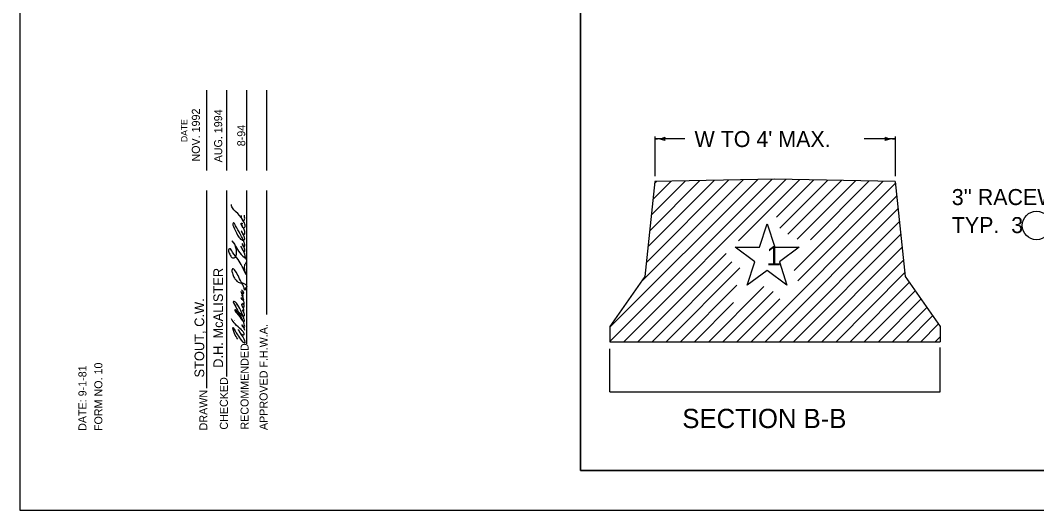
# Model space of a CAD drawing. Extents: x 1000 to 1036.3, y 1000 to 1022.
# Drawn here: x 1000 to 1012.7, y 1000 to 1006.12 of the extents above; entities that cross this region are included whole.
import ezdxf

# ---------------------------------------------------------------- set-up
doc = ezdxf.new("R2010")
doc.units = 0
for name, color, linetype in [('Level 1', 7, 'Continuous'), ('Level 10', 7, 'Continuous'), ('Level 11', 7, 'Continuous'), ('Level 15', 7, 'Continuous'), ('Level 2', 7, 'Continuous')]:
    doc.layers.add(name, color=color, linetype=linetype)

msp = doc.modelspace()

# ---------------------------------------------------------------- linework, layer by layer
at = {"layer": 'Level 1'}
for p, q in [((1007.929, 1004.67), (1007.929, 1004.177)), ((1007.929, 1004.67), (1007.929, 1004.177)), ((1010.929, 1004.67), (1010.929, 1004.177)), ((1010.929, 1004.67), (1010.929, 1004.177)), ((1007.367, 1002.113), (1009.394, 1004.14)), ((1007.367, 1002.289), (1009.213, 1004.136)), ((1007.54, 1002.109), (1009.568, 1004.137)), ((1007.762, 1002.862), (1009.033, 1004.132)), ((1007.929, 1004.109), (1007.804, 1002.922)), ((1007.929, 1004.109), (1007.804, 1002.922)), ((1007.823, 1003.099), (1008.852, 1004.128)), ((1007.844, 1003.297), (1008.672, 1004.125)), ((1007.865, 1003.494), (1008.491, 1004.121)), ((1007.885, 1003.692), (1008.311, 1004.117)), ((1007.906, 1003.889), (1008.13, 1004.113)), ((1007.927, 1004.087), (1007.95, 1004.11)), ((1009.429, 1004.14), (1007.929, 1004.109)), ((1009.429, 1004.14), (1007.929, 1004.109)), ((1008.975, 1003.368), (1009.741, 1004.134)), ((1010.929, 1004.109), (1009.429, 1004.14)), ((1010.929, 1004.109), (1009.429, 1004.14)), ((1009.447, 1003.663), (1009.915, 1004.13)), ((1009.489, 1003.527), (1010.088, 1004.127)), ((1009.589, 1003.451), (1010.261, 1004.123)), ((1009.668, 1003), (1010.781, 1004.112)), ((1009.705, 1003.391), (1010.434, 1004.119)), ((1009.871, 1003.38), (1010.607, 1004.116)), ((1010.929, 1004.109), (1011.054, 1002.922)), ((1010.929, 1004.109), (1011.054, 1002.922)), ((1009.714, 1002.869), (1010.932, 1004.086)), ((1009.131, 1002.109), (1010.948, 1003.926)), ((1009.308, 1002.109), (1010.965, 1003.767)), ((1009.485, 1002.109), (1010.982, 1003.607)), ((1009.661, 1002.109), (1010.999, 1003.447)), ((1007.717, 1002.109), (1008.82, 1003.212)), ((1009.838, 1002.109), (1011.016, 1003.287)), ((1007.894, 1002.109), (1008.89, 1003.105)), ((1010.015, 1002.109), (1011.033, 1003.127)), ((1008.07, 1002.109), (1008.992, 1003.031)), ((1010.192, 1002.109), (1011.049, 1002.967)), ((1007.804, 1002.922), (1007.367, 1002.297)), ((1007.804, 1002.922), (1007.367, 1002.297)), ((1010.368, 1002.109), (1011.106, 1002.847)), ((1011.054, 1002.922), (1011.492, 1002.297)), ((1011.054, 1002.922), (1011.492, 1002.297)), ((1008.247, 1002.109), (1008.953, 1002.815)), ((1008.601, 1002.109), (1009.29, 1002.799)), ((1008.777, 1002.109), (1009.405, 1002.736)), ((1010.545, 1002.109), (1011.179, 1002.743)), ((1008.424, 1002.109), (1008.912, 1002.598)), ((1008.954, 1002.109), (1009.488, 1002.643)), ((1010.722, 1002.109), (1011.252, 1002.639)), ((1010.899, 1002.109), (1011.325, 1002.535)), ((1011.076, 1002.109), (1011.398, 1002.431)), ((1011.252, 1002.109), (1011.47, 1002.327)), ((1007.367, 1002.297), (1007.367, 1002.109)), ((1007.367, 1002.297), (1007.367, 1002.109)), ((1011.492, 1002.297), (1011.492, 1002.109)), ((1011.492, 1002.297), (1011.492, 1002.109)), ((1007.367, 1002.109), (1011.492, 1002.109)), ((1007.367, 1002.109), (1011.492, 1002.109)), ((1011.429, 1002.109), (1011.492, 1002.172)), ((1007.367, 1001.484), (1007.367, 1002.022)), ((1011.492, 1001.484), (1011.492, 1002.037)), ((1007.367, 1001.484), (1011.492, 1001.484)), ((1007.367, 1001.484), (1011.492, 1001.484))]:
    msp.add_line(p, q, dxfattribs=at)
for points in [[(1007, 1000.5), (1035.5, 1000.5), (1035.5, 1021.5), (1007, 1021.5)], [(1008.93, 1003.288), (1009.236, 1003.288), (1009.331, 1003.579), (1009.426, 1003.288), (1009.732, 1003.288), (1009.484, 1003.108), (1009.579, 1002.816), (1009.331, 1002.996), (1009.083, 1002.816), (1009.178, 1003.108)]]:
    msp.add_lwpolyline(points, close=True, dxfattribs=at)
msp.add_circle((1012.697, 1003.56), 0.178, dxfattribs=at)
msp.add_circle((1012.697, 1003.56), 0.178, dxfattribs=at)
for centre, radius, start, end in [((1007.929, 1005.031), 0.391, 270, 288.6688), ((1007.929, 1005.031), 0.391, 270, 288.6688), ((1007.929, 1004.25), 0.391, 71.3472, 89.9939), ((1007.929, 1005.031), 0.391, 269.9878, 270), ((1007.929, 1004.25), 0.391, 71.3472, 89.9939), ((1007.929, 1005.031), 0.391, 269.9878, 270), ((1008.078, 1004.64), 0.0312, 138.7746, 220.8913), ((1008.078, 1004.64), 0.0312, 138.7746, 220.8913), ((1010.781, 1004.64), 0.0312, 318.7746, 40.8913), ((1010.929, 1005.031), 0.391, 251.3472, 269.9939), ((1010.781, 1004.64), 0.0312, 318.7746, 40.8913), ((1010.929, 1005.031), 0.391, 251.3472, 269.9939), ((1010.929, 1004.25), 0.391, 90, 108.6688), ((1010.929, 1004.25), 0.391, 90, 108.6688), ((1010.929, 1004.25), 0.391, 89.9878, 90), ((1010.929, 1004.25), 0.391, 89.9878, 90)]:
    msp.add_arc(centre, radius, start, end, dxfattribs=at)
at = {"layer": 'Level 10'}
for p, q in [((1000, 1000), (1000, 1022)), ((1000, 1000), (1000, 1022)), ((1007, 1021.5), (1007, 1000.5)), ((1007, 1021.5), (1007, 1000.5)), ((1035.5, 1000.5), (1007, 1000.5)), ((1035.5, 1000.5), (1007, 1000.5)), ((1036, 1000), (1000, 1000)), ((1036, 1000), (1000, 1000))]:
    msp.add_line(p, q, dxfattribs=at)
at = {"layer": 'Level 11'}
msp.add_lwpolyline([(1007, 1021.5), (1035.5, 1021.5), (1035.5, 1000.5), (1007, 1000.5)], close=True, dxfattribs=at)
at = {"layer": 'Level 15'}
for p, q in [((1002.331, 1004.248), (1002.331, 1005.248)), ((1002.331, 1004.248), (1002.331, 1005.248)), ((1002.581, 1004.248), (1002.581, 1005.248)), ((1002.581, 1004.248), (1002.581, 1005.248)), ((1002.831, 1004.248), (1002.831, 1005.248)), ((1002.831, 1004.248), (1002.831, 1005.248)), ((1003.081, 1004.248), (1003.081, 1005.248)), ((1003.081, 1004.248), (1003.081, 1005.248)), ((1002.331, 1001.528), (1002.331, 1003.998)), ((1002.331, 1001.528), (1002.331, 1003.998)), ((1002.581, 1001.673), (1002.581, 1003.998)), ((1002.581, 1001.673), (1002.581, 1003.998)), ((1002.831, 1002.081), (1002.831, 1003.998)), ((1002.831, 1002.081), (1002.831, 1003.998)), ((1003.081, 1002.448), (1003.081, 1003.998)), ((1003.081, 1002.448), (1003.081, 1003.998))]:
    msp.add_line(p, q, dxfattribs=at)
for points in [[(1002.814, 1003.162), (1002.784, 1003.25), (1002.754, 1003.303), (1002.768, 1003.272), (1002.785, 1003.243), (1002.802, 1003.236), (1002.802, 1003.272), (1002.782, 1003.32), (1002.773, 1003.334), (1002.775, 1003.317), (1002.788, 1003.301), (1002.801, 1003.299), (1002.804, 1003.317), (1002.794, 1003.359), (1002.751, 1003.446), (1002.747, 1003.453), (1002.69, 1003.557), (1002.674, 1003.583), (1002.666, 1003.591), (1002.656, 1003.582), (1002.663, 1003.548), (1002.714, 1003.441), (1002.752, 1003.391), (1002.772, 1003.378), (1002.787, 1003.377), (1002.801, 1003.383), (1002.801, 1003.41), (1002.782, 1003.454), (1002.761, 1003.492), (1002.782, 1003.458), (1002.801, 1003.453), (1002.806, 1003.463), (1002.796, 1003.508), (1002.778, 1003.542), (1002.758, 1003.574), (1002.758, 1003.588), (1002.772, 1003.588), (1002.764, 1003.575), (1002.77, 1003.55), (1002.777, 1003.539), (1002.798, 1003.531), (1002.81, 1003.547), (1002.806, 1003.577), (1002.777, 1003.631), (1002.693, 1003.732), (1002.689, 1003.735), (1002.649, 1003.782), (1002.639, 1003.805), (1002.638, 1003.821)], [(1002.76, 1003.686), (1002.77, 1003.633), (1002.781, 1003.623), (1002.794, 1003.624), (1002.802, 1003.64), (1002.799, 1003.687)], [(1002.817, 1002.951), (1002.77, 1003.05), (1002.72, 1003.136), (1002.652, 1003.229), (1002.613, 1003.268), (1002.605, 1003.263), (1002.603, 1003.24), (1002.622, 1003.191), (1002.636, 1003.168), (1002.651, 1003.158), (1002.672, 1003.157), (1002.687, 1003.166), (1002.7, 1003.217), (1002.699, 1003.257), (1002.687, 1003.306), (1002.686, 1003.312), (1002.668, 1003.344), (1002.642, 1003.369), (1002.655, 1003.352), (1002.715, 1003.26), (1002.779, 1003.178), (1002.828, 1003.119), (1002.818, 1003.092), (1002.799, 1003.059), (1002.803, 1003.001), (1002.816, 1002.949)], [(1002.802, 1002.751), (1002.794, 1002.79), (1002.776, 1002.827), (1002.73, 1002.915), (1002.684, 1002.995), (1002.652, 1003.02), (1002.643, 1002.999), (1002.648, 1002.976), (1002.663, 1002.923), (1002.689, 1002.885), (1002.723, 1002.853), (1002.775, 1002.842), (1002.811, 1002.827), (1002.827, 1002.792), (1002.819, 1002.783), (1002.815, 1002.779), (1002.808, 1002.751)], [(1002.807, 1002.248), (1002.787, 1002.299), (1002.774, 1002.317), (1002.77, 1002.319), (1002.794, 1002.285), (1002.803, 1002.291), (1002.803, 1002.31), (1002.777, 1002.383), (1002.729, 1002.46), (1002.686, 1002.505), (1002.681, 1002.507), (1002.68, 1002.498), (1002.688, 1002.484), (1002.756, 1002.398), (1002.781, 1002.369), (1002.799, 1002.364), (1002.793, 1002.398), (1002.791, 1002.404), (1002.76, 1002.485), (1002.719, 1002.565), (1002.673, 1002.611), (1002.666, 1002.612), (1002.661, 1002.606), (1002.668, 1002.587), (1002.712, 1002.502), (1002.761, 1002.446), (1002.786, 1002.431), (1002.795, 1002.432), (1002.799, 1002.436), (1002.792, 1002.474), (1002.778, 1002.504), (1002.778, 1002.5), (1002.788, 1002.489), (1002.792, 1002.502), (1002.777, 1002.547), (1002.765, 1002.581), (1002.786, 1002.539), (1002.796, 1002.544), (1002.792, 1002.574), (1002.784, 1002.584), (1002.775, 1002.589), (1002.792, 1002.572), (1002.798, 1002.598), (1002.763, 1002.647), (1002.76, 1002.656), (1002.77, 1002.658), (1002.792, 1002.634), (1002.783, 1002.662), (1002.781, 1002.667), (1002.766, 1002.689), (1002.785, 1002.673), (1002.775, 1002.698), (1002.759, 1002.734), (1002.773, 1002.71), (1002.786, 1002.706), (1002.791, 1002.715), (1002.782, 1002.74), (1002.765, 1002.756)], [(1002.717, 1002.142), (1002.676, 1002.213), (1002.656, 1002.287), (1002.696, 1002.22), (1002.752, 1002.141), (1002.792, 1002.099), (1002.81, 1002.095), (1002.805, 1002.119), (1002.767, 1002.191), (1002.724, 1002.261), (1002.749, 1002.217), (1002.783, 1002.196), (1002.797, 1002.2), (1002.788, 1002.228), (1002.763, 1002.257), (1002.759, 1002.261), (1002.683, 1002.331), (1002.638, 1002.394)]]:
    msp.add_spline(points, degree=3, dxfattribs=at)
at = {"layer": 'Level 2'}
for p, q in [((1008.302, 1004.64), (1007.929, 1004.64)), ((1010.929, 1004.64), (1010.543, 1004.64))]:
    msp.add_line(p, q, dxfattribs=at)

# ---------------------------------------------------------------- texts
at = {"layer": 'Level 1'}
for s, height, p in [("W TO 4' MAX.", 0.2, (1008.424, 1004.539)), ("3'' RACEWAY", 0.2, (1011.638, 1003.815)), ('TYP.  3', 0.2, (1011.638, 1003.465)), ('1', 0.24, (1009.323, 1003.063)), ('SECTION B-B', 0.24, (1008.271, 1001.031)), ('SECTION B-B', 0.24, (1008.271, 1001.031))]:
    msp.add_text(s, height=height, dxfattribs=at).set_placement(p)
at = {"layer": 'Level 15'}
for s, height, rotation, p in [('NOV. 1992', 0.1, 90, (1002.243, 1004.358)), ('NOV. 1992', 0.1, 90, (1002.243, 1004.358)), ('AUG. 1994', 0.1, 90, (1002.522, 1004.348)), ('DATE', 0.08, 90, (1002.088, 1004.602)), ('DATE', 0.08, 90, (1002.088, 1004.602)), ('8-94', 0.1, 90, (1002.81, 1004.549)), ('.', 0.0515, 269.9999, (1002.656, 1003.609)), ('D.H. McALISTER', 0.12, 90, (1002.532, 1001.783)), ('D.H. McALISTER', 0.12, 90, (1002.532, 1001.783)), ('.', 0.0515, 269.9999, (1002.769, 1002.862)), ('STOUT, C.W.', 0.12, 90, (1002.297, 1001.662)), ('STOUT, C.W.', 0.12, 90, (1002.297, 1001.662)), ('.', 0.0515, 269.9999, (1002.691, 1002.577)), ('.', 0.0515, 269.9999, (1002.671, 1002.381)), ('APPROVED F.H.W.A.', 0.1, 90, (1003.089, 1001.006)), ('APPROVED F.H.W.A.', 0.1, 90, (1003.089, 1001.006)), ('RECOMMENDED', 0.1, 90, (1002.852, 1001.012)), ('RECOMMENDED', 0.1, 90, (1002.852, 1001.012)), ('FORM NO. 10', 0.1, 90, (1001.025, 1000.994)), ('FORM NO. 10', 0.1, 90, (1001.025, 1000.994)), ('DATE: 9-1-81', 0.1, 90, (1000.826, 1000.996)), ('DATE: 9-1-81', 0.1, 90, (1000.826, 1000.996)), ('CHECKED', 0.1, 90, (1002.593, 1001.012)), ('CHECKED', 0.1, 90, (1002.593, 1001.012)), ('DRAWN', 0.1, 90, (1002.337, 1001.002)), ('DRAWN', 0.1, 90, (1002.337, 1001.002))]:
    msp.add_text(s, height=height, rotation=rotation, dxfattribs=at).set_placement(p)

doc.saveas('drawing.dxf')
